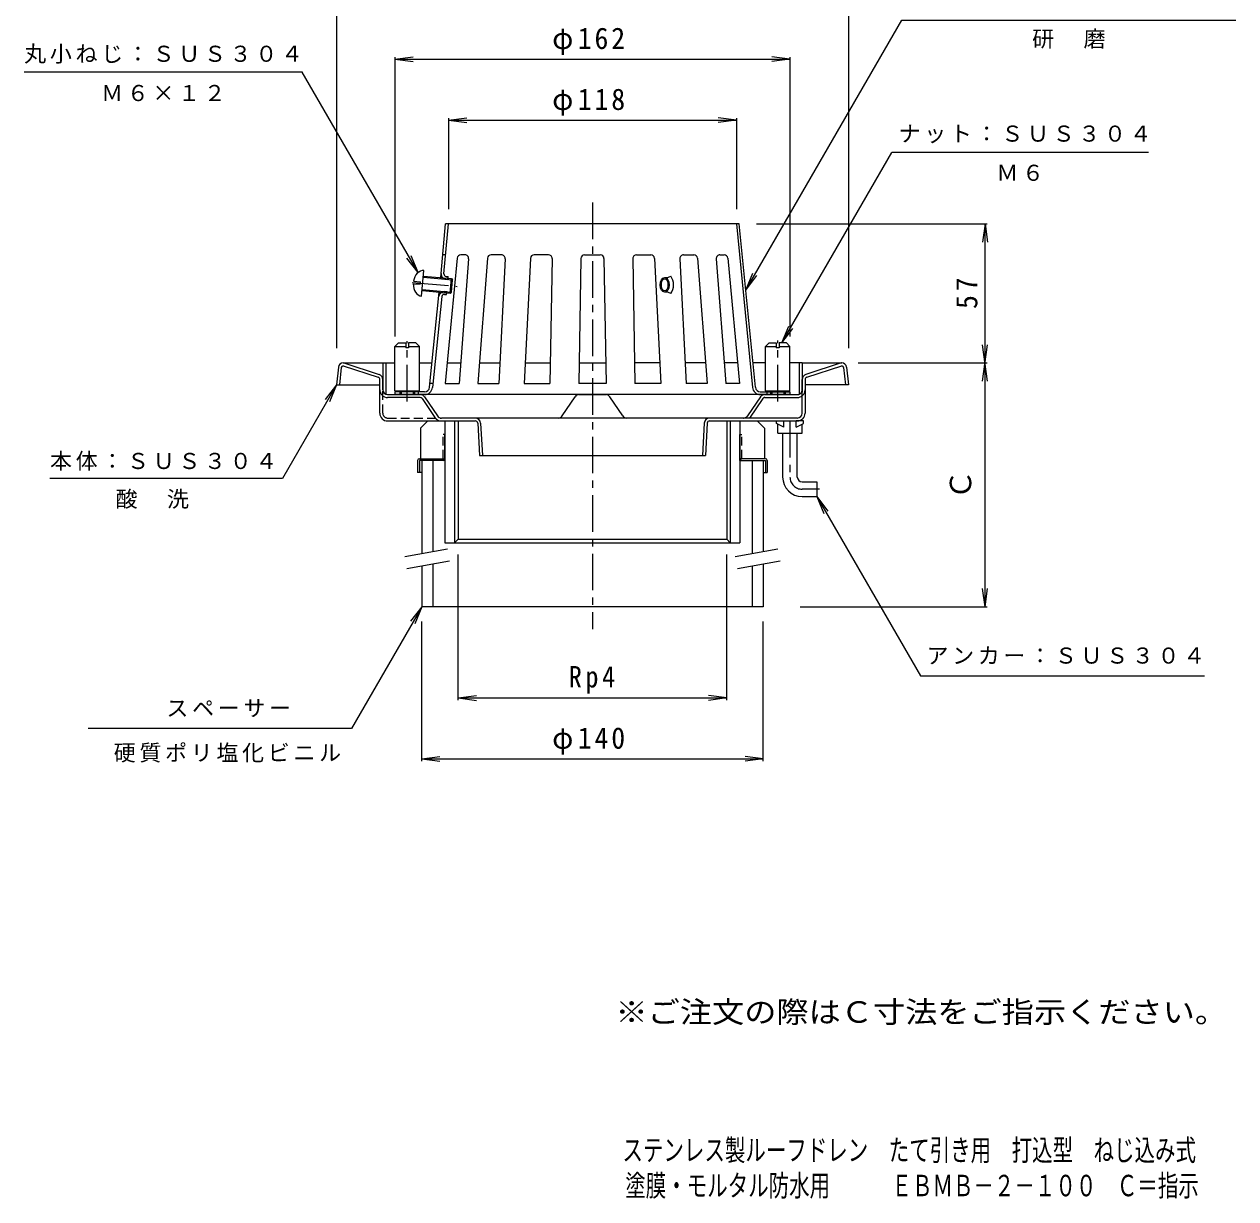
# Model space of a CAD drawing. Units: millimetres, scale not verified, with parts at other scales. Extents: x -281 to 216, y -347 to 378.
# Drawn here: x -281.3 to 215.6, y -346.6 to 135.1 of the extents above; entities that cross this region are included whole.
import ezdxf
from ezdxf.enums import TextEntityAlignment as Align

# ---------------------------------------------------------------- set-up
doc = ezdxf.new("R2010")
doc.units = ezdxf.units.MM
doc.header["$LTSCALE"] = 3
for name, pattern in [('CHAIN1', [8, 5, -1, 1, -1]), ('DASHED1', [1.8, 1.2, -0.6]), ('DOUBLE_CHAIN1', [8.8, 5, -1, 0.6, -0.6, 0.6, -1])]:
    doc.linetypes.add(name, pattern=pattern)
for name, color, linetype, lineweight in [('0-0_通り芯', 3, 'Continuous', 9), ('0-1_躯体', 2, 'Continuous', 9), ('0-2_仕上', 6, 'Continuous', 9), ('0-3_建具', 4, 'Continuous', 9), ('0-4_その他', 7, 'Continuous', 9), ('0-5_寸法', 7, 'Continuous', 9), ('0-B', 4, 'Continuous', 9)]:
    doc.layers.add(name, color=color, linetype=linetype, lineweight=lineweight)
doc.layers.add('F-4_F-4ﾚｲﾔ', color=6, linetype='Continuous')
doc.layers.add('F-5_F-5ﾚｲﾔ', color=2, linetype='Continuous')
doc.styles.add('ＭＳ ゴシック', font='')
doc.styles.get('ＭＳ ゴシック').set_extended_font_data('MS Gothic')

msp = doc.modelspace()

# ---------------------------------------------------------------- linework, layer by layer
at = {"layer": '0-0_通り芯', "linetype": 'CHAIN1'}
msp.add_line((-48.258, 61.924), (-48.258, -113.061), dxfattribs=at)
at = {"layer": '0-0_通り芯', "color": 2, "linetype": 'CHAIN1'}
for p, q in [((-124.258, -19.663), (-124.258, 5.072)), ((27.742, -19.663), (27.742, 5.32)), ((32.742, -27.624), (32.742, -50.624)), ((44.914, -55.624), (37.742, -55.624))]:
    msp.add_line(p, q, dxfattribs=at)
at = {"layer": '0-0_通り芯', "color": 7}
for p, q in [((-129.258, 2.962), (-127.844, 4.376)), ((-129.258, -15.27), (-129.258, 2.962)), ((-129.258, 2.962), (-124.858, 2.962)), ((-127.844, 4.376), (-124.858, 4.376)), ((-124.858, 4.376), (-124.858, 2.376)), ((-120.672, 4.376), (-123.658, 4.376)), ((-123.658, 2.962), (-119.258, 2.962)), ((-119.258, 2.962), (-120.672, 4.376)), ((-119.258, -15.27), (-119.258, 2.962)), ((22.742, 2.962), (24.156, 4.376)), ((22.742, -15.27), (22.742, 2.962)), ((22.742, 2.962), (27.142, 2.962)), ((24.156, 4.376), (27.142, 4.376)), ((27.142, 4.376), (27.142, 2.376)), ((31.328, 4.376), (28.342, 4.376)), ((28.342, 2.962), (32.742, 2.962)), ((32.742, 2.962), (31.328, 4.376)), ((32.742, -15.27), (32.742, 2.962)), ((-128.904, -15.624), (-129.258, -15.27)), ((-129.258, -15.27), (-119.258, -15.27)), ((-119.612, -15.624), (-128.904, -15.624)), ((-119.612, -15.624), (-119.258, -15.27)), ((23.095, -15.624), (22.742, -15.27)), ((22.742, -15.27), (32.742, -15.27)), ((32.388, -15.624), (23.095, -15.624)), ((32.388, -15.624), (32.742, -15.27))]:
    msp.add_line(p, q, dxfattribs=at)
at = {"layer": '0-0_通り芯'}
for p, q in [((-150.468, -3.824), (-134.258, -3.824)), ((-150.289, -3.824), (-135.778, -8.538)), ((37.742, -3.824), (53.952, -3.824)), ((53.773, -3.824), (39.262, -8.538)), ((-152.456, -5.603), (-153.258, -12.824)), ((-151.263, -5.735), (-152.051, -12.824)), ((-150.479, -5.024), (-136.149, -9.68)), ((39.633, -9.68), (53.963, -5.024)), ((54.747, -5.735), (55.534, -12.824)), ((55.94, -5.603), (56.742, -12.824)), ((-153.258, -12.824), (-135.458, -12.824)), ((-135.458, -24.424), (-135.458, -10.631)), ((-134.258, -14.824), (-134.258, -10.631)), ((37.742, -24.424), (37.742, -10.631)), ((38.942, -10.631), (38.942, -24.424)), ((56.742, -12.824), (38.942, -12.824)), ((-132.258, -16.824), (-118.819, -16.824)), ((-118.925, -18.024), (-132.258, -18.024)), ((-118.097, -18.463), (-112.847, -26.218)), ((-117.163, -17.702), (-111.853, -25.545)), ((-60.663, -25.545), (-55.353, -17.702)), ((-53.697, -16.824), (-42.819, -16.824)), ((-35.853, -25.545), (-41.163, -17.702)), ((-132.258, -27.624), (-96.316, -27.624)), ((35.742, -26.424), (-110.197, -26.424)), ((-95.318, -28.557), (-94.578, -41.824)), ((-94.121, -28.477), (-93.376, -41.824)), ((-2.395, -28.477), (-3.14, -41.824)), ((-1.198, -28.557), (-1.938, -41.824)), ((-0.2, -27.624), (35.742, -27.624)), ((-94.578, -41.824), (-1.938, -41.824))]:
    msp.add_line(p, q, dxfattribs=at)
at = {"layer": '0-0_通り芯', "linetype": 'DASHED1'}
for p, q in [((-134.258, -24.424), (-134.258, -14.824)), ((-132.258, -26.424), (-110.197, -26.424))]:
    msp.add_line(p, q, dxfattribs=at)
at = {"layer": '0-0_通り芯', "color": 2}
for p, q in [((-127.258, -15.624), (-127.258, -16.824)), ((-121.258, -16.824), (-127.258, -16.824)), ((-126.758, -15.624), (-126.758, -16.824)), ((-121.758, -15.624), (-121.758, -16.824)), ((-121.258, -15.624), (-121.258, -16.824)), ((24.742, -15.624), (24.742, -16.824)), ((25.242, -15.624), (25.242, -16.824)), ((30.242, -15.624), (30.242, -16.824)), ((30.742, -15.624), (30.742, -16.824)), ((27.242, -28.624), (27.242, -27.624)), ((30.217, -30.228), (27.242, -28.624)), ((27.742, -32.624), (27.742, -28.893)), ((30.217, -30.228), (30.217, -27.624)), ((38.242, -27.624), (35.267, -27.624)), ((35.267, -30.228), (35.267, -27.624)), ((35.267, -30.228), (38.242, -28.624)), ((37.742, -32.624), (37.742, -28.893)), ((38.242, -28.624), (38.242, -27.624)), ((27.742, -32.624), (37.742, -32.624))]:
    msp.add_line(p, q, dxfattribs=at)
at = {"layer": '0-0_通り芯', "linetype": 'DOUBLE_CHAIN1'}
for p, q in [((20.647, -17.702), (15.337, -25.545)), ((21.581, -18.463), (16.191, -26.424)), ((22.303, -16.824), (35.742, -16.824)), ((22.409, -18.024), (35.742, -18.024))]:
    msp.add_line(p, q, dxfattribs=at)
at = {"layer": '0-0_通り芯', "color": 4}
for p, q in [((29.742, -32.624), (29.742, -50.624)), ((35.742, -50.624), (35.742, -32.624)), ((37.742, -52.624), (43.742, -52.624)), ((43.742, -52.624), (43.742, -58.624)), ((37.742, -58.624), (43.742, -58.624))]:
    msp.add_line(p, q, dxfattribs=at)
at = {"layer": '0-0_通り芯', "color": 7}
for points in [[(-123.658, 4.376), (-123.658, 2.376), (-124.858, 2.376)], [(28.342, 4.376), (28.342, 2.376), (27.142, 2.376)]]:
    msp.add_lwpolyline(points, dxfattribs=at)
at = {"layer": '0-0_通り芯'}
for centre, radius, start, end in [((-150.468, -5.824), 2, 90, 173.66008), ((53.952, -5.824), 2, 6.33992, 90), ((-150.468, -5.824), 0.8, 90.77011, 173.66008), ((-136.458, -10.631), 1, 0, 71.99969), ((-136.458, -10.631), 2.2, 0, 71.99969), ((39.942, -10.631), 2.2, 107.99934, 180), ((39.942, -10.631), 1, 107.99934, 180), ((53.952, -5.824), 0.8, 6.33992, 89.22049), ((-132.258, -14.824), 3.2, 180, 270), ((-132.258, -14.824), 2, 180, 270), ((-118.925, -19.024), 1, 34.09937, 90), ((-118.819, -18.824), 2, 34.10103, 90), ((-53.697, -18.824), 2, 90, 145.89876), ((-42.819, -18.824), 2, 34.10124, 90), ((-132.258, -24.424), 3.2, 180, 270), ((35.742, -24.424), 3.2, 270, 0), ((35.742, -24.424), 2, 270, 0), ((-110.197, -24.424), 3.2, 214.10107, 270), ((-110.197, -24.424), 2, 214.10103, 270), ((-96.316, -28.624), 2.2, 3.82048, 90), ((-96.316, -28.624), 1, 3.82048, 90), ((-62.319, -24.424), 2, 270, 325.89876), ((-34.197, -24.424), 2, 214.10124, 270), ((-0.2, -28.624), 2.2, 90, 176.17952), ((-0.2, -28.624), 1, 90, 176.17952)]:
    msp.add_arc(centre, radius, start, end, dxfattribs=at)
at = {"layer": '0-0_通り芯', "linetype": 'DOUBLE_CHAIN1'}
for centre, radius, start, end in [((35.742, -14.824), 3.2, 270, 0), ((35.742, -14.824), 2, 270, 0), ((22.303, -18.824), 2, 90, 145.89897), ((22.409, -19.024), 1, 90, 145.90063), ((13.681, -24.424), 2, 270, 325.89897)]:
    msp.add_arc(centre, radius, start, end, dxfattribs=at)
at = {"layer": '0-0_通り芯', "linetype": 'DASHED1'}
msp.add_arc((-132.258, -24.424), 2, 180, 270, dxfattribs=at)
at = {"layer": '0-0_通り芯', "color": 4}
for radius in [8, 2]:
    msp.add_arc((37.742, -50.624), radius, 180, 270, dxfattribs=at)
at = {"layer": '0-0_通り芯', "color": 2, "linetype": 'CHAIN1'}
msp.add_arc((37.742, -50.624), 5, 180, 270, dxfattribs=at)
at = {"layer": '0-1_躯体'}
for p, q in [((-134.258, -3.824), (-129.258, -3.824)), ((-134.258, -3.824), (-134.258, -14.824)), ((-133.058, -3.841), (-133.058, -16.657)), ((-119.258, -3.824), (-114.062, -3.824)), ((-107.805, -3.824), (-102.331, -3.824)), ((-94.617, -3.824), (-86.23, -3.824)), ((-75.838, -3.824), (-65.55, -3.823)), ((-53.732, -3.823), (-42.784, -3.823)), ((-20.678, -3.824), (-30.966, -3.823)), ((-1.899, -3.824), (-10.286, -3.824)), ((11.289, -3.824), (5.815, -3.824)), ((22.742, -3.824), (17.586, -3.824)), ((37.742, -3.824), (32.742, -3.824)), ((36.542, -3.841), (36.542, -16.657)), ((37.742, -3.824), (37.742, -15.824))]:
    msp.add_line(p, q, dxfattribs=at)
at = {"layer": '0-2_仕上'}
for p, q in [((-110.35, 32.856), (-108.463, 53.176)), ((-109.155, 32.745), (-107.258, 53.176)), ((11.947, 53.176), (-108.463, 53.176)), ((10.742, 53.176), (17.379, -13.92)), ((18.573, -13.809), (11.947, 53.176)), ((-108.437, 40.476), (-109.642, 40.476)), ((-100.533, 40.476), (-102.247, 40.476)), ((-85.577, 40.476), (-89.811, 40.476)), ((-66.302, 40.476), (-72.181, 40.476)), ((-51.483, 40.476), (-45.033, 40.476)), ((-30.214, 40.476), (-24.335, 40.476)), ((-10.939, 40.476), (-6.705, 40.476)), ((4.017, 40.476), (5.731, 40.476)), ((-103.741, 39.118), (-108.609, -12.324)), ((-99.037, 38.861), (-102.986, -12.324)), ((-91.306, 39.092), (-95.273, -12.324)), ((-84.079, 38.901), (-86.658, -12.324)), ((-73.679, 39.052), (-76.266, -12.324)), ((-64.802, 38.95), (-65.699, -12.324)), ((-52.983, 39.003), (-53.881, -12.324)), ((-43.533, 39.003), (-42.635, -12.324)), ((-31.714, 38.95), (-30.818, -12.324)), ((-22.837, 39.052), (-20.25, -12.324)), ((-12.437, 38.901), (-9.858, -12.324)), ((-5.21, 39.092), (-1.243, -12.324)), ((2.521, 38.861), (6.47, -12.324)), ((-118.313, 23.579), (-117.377, 34.037)), ((-117.622, 31.298), (-105.67, 30.228)), ((-110.507, 31.163), (-110.35, 32.856)), ((-109.707, 31.089), (-107.52, 30.886)), ((-108.363, 30.462), (-107.566, 30.388)), ((-108.252, 31.657), (-107.455, 31.583)), ((-107.566, 30.388), (-107.455, 31.583)), ((-106.658, 24.795), (-106.123, 30.771)), ((-106.116, 25.248), (-105.67, 30.228)), ((-121.756, 28.657), (-118.885, 28.4)), ((-121.667, 29.653), (-118.796, 29.396)), ((-118.885, 28.4), (-118.796, 29.396)), ((-118.112, 25.82), (-106.658, 24.795)), ((-118.068, 26.318), (-106.116, 25.248)), ((-115.09, -13.809), (-111.077, 25.19)), ((-110.262, 25.115), (-108.075, 24.912)), ((-108.825, 25.484), (-108.029, 25.41)), ((-108.14, 24.215), (-108.028, 25.419)), ((-106.658, 24.795), (-106.116, 25.248)), ((-110.024, 23.386), (-113.895, -13.92)), ((-108.936, 24.289), (-108.14, 24.215)), ((-113.729, -12.324), (-114.937, -12.324)), ((-108.609, -12.324), (-102.986, -12.324)), ((-95.273, -12.324), (-86.658, -12.324)), ((-76.266, -12.324), (-65.699, -12.324)), ((-42.635, -12.324), (-53.881, -12.324)), ((-20.25, -12.324), (-30.818, -12.324)), ((-1.243, -12.324), (-9.858, -12.324)), ((-117.081, -15.624), (-129.258, -15.624)), ((-129.258, -15.624), (-129.258, -16.824)), ((32.742, -16.824), (-129.258, -16.824)), ((-119.758, -15.624), (-119.758, -16.824)), ((20.565, -15.624), (32.742, -15.624)), ((23.242, -15.624), (23.242, -16.824)), ((32.742, -15.624), (32.742, -16.824))]:
    msp.add_line(p, q, dxfattribs=at)
at = {"layer": '0-2_仕上', "linetype": 'CHAIN1'}
msp.add_line((-122.264, 29.204), (-103.68, 27.54), dxfattribs=at)
at = {"layer": '0-2_仕上'}
for points in [[(7.225, 39.118), (12.093, -12.324), (6.47, -12.324)], [(-117.577, 31.796), (-106.123, 30.771), (-105.67, 30.228)]]:
    msp.add_lwpolyline(points, dxfattribs=at)
for centre, radius, start, end in [((-102.247, 38.976), 1.5, 90, 174.59433), ((-100.533, 38.976), 1.5, 355.58849, 90), ((-89.811, 38.976), 1.5, 90, 175.58849), ((-85.577, 38.976), 1.5, 357.11684, 90), ((-72.181, 38.976), 1.5, 90, 177.11684), ((-66.302, 38.976), 1.5, 358.99741, 90), ((-51.483, 38.976), 1.5, 90, 178.99875), ((-45.033, 38.976), 1.5, 1.00125, 90), ((-30.214, 38.976), 1.5, 90, 181.00259), ((-24.335, 38.976), 1.5, 2.88316, 90), ((-10.939, 38.976), 1.5, 90, 182.88316), ((-6.705, 38.976), 1.5, 4.41151, 90), ((4.017, 38.976), 1.5, 90, 184.41151), ((5.731, 38.976), 1.5, 5.40567, 90), ((-108.159, 32.653), 2.2, 174.69502, 264.69502), ((-108.159, 32.653), 1, 174.69502, 264.69502), ((-18.187, 34.867), 3.731, 262.95424, 302.66263), ((-109.029, 23.293), 2.2, 84.69502, 174.69502), ((-18.187, 21.486), 3.731, 57.33737, 97.04576), ((-109.029, 23.293), 1, 84.69502, 174.69502), ((-117.081, -13.624), 2, 270, 354.69502), ((-117.081, -13.624), 3.2, 270, 354.69502), ((20.565, -13.624), 3.2, 185.30498, 270), ((20.565, -13.624), 2, 185.30498, 270)]:
    msp.add_arc(centre, radius, start, end, dxfattribs=at)
for centre, major_axis, ratio, start_param, end_param in [((-117.845, 28.808), (0.468, 5.229), 0.7428, 6.2831853, 7.7585936), ((-18.645, 28.176), (0, -4.845), 0.7493, 0.7486654, 2.3929272), ((-117.845, 28.808), (0.468, 5.229), 0.7428, 1.6661844, 3.1415927)]:
    msp.add_ellipse(centre, major_axis=major_axis, ratio=ratio, start_param=start_param, end_param=end_param, dxfattribs=at)
for major_axis, ratio in [((0, -2.988), 0.6223), ((0, -2.49), 0.5469)]:
    msp.add_ellipse((-18.645, 28.176), major_axis=major_axis, ratio=ratio, dxfattribs=at)
at = {"layer": '0-3_建具'}
for p, q in [((-118.258, -43.824), (-118.258, -82.08)), ((-113.758, -43.824), (-113.758, -81.286)), ((17.242, -43.824), (17.242, -82.08)), ((21.742, -43.824), (21.742, -81.286)), ((-118.258, -87.157), (-118.258, -103.824)), ((-113.758, -86.364), (-113.758, -103.824)), ((17.242, -87.157), (17.242, -103.824)), ((21.742, -86.364), (21.742, -103.824)), ((21.742, -103.824), (-118.258, -103.824))]:
    msp.add_line(p, q, dxfattribs=at)
at = {"layer": '0-3_建具', "color": 7}
for p, q in [((-107.694, -80.217), (-125.191, -83.302)), ((27.806, -80.217), (10.309, -83.302)), ((-106.826, -85.141), (-124.322, -88.226)), ((28.675, -85.141), (11.178, -88.226))]:
    msp.add_line(p, q, dxfattribs=at)
at = {"layer": '0-4_その他'}
for p, q in [((-153.258, 146.604), (-153.258, 2.176)), ((56.742, 146.604), (56.742, 2.176)), ((-129.258, 120.704), (-121.822, 121.683)), ((-129.258, 121.604), (-129.258, 7.069)), ((-129.258, 120.704), (32.742, 120.704)), ((-129.258, 120.704), (-121.822, 119.725)), ((32.742, 120.704), (25.306, 121.683)), ((32.742, 120.704), (25.306, 119.725)), ((32.742, 121.604), (32.742, 7.069)), ((-107.258, 95.704), (-99.822, 96.683)), ((-107.258, 96.604), (-107.258, 59.192)), ((-107.258, 95.704), (10.742, 95.704)), ((-107.258, 95.704), (-99.822, 94.725)), ((10.742, 95.704), (3.306, 96.683)), ((10.742, 95.704), (3.306, 94.725)), ((10.742, 96.604), (10.742, 59.192)), ((19.062, 53.176), (113.629, 53.176)), ((112.729, 53.176), (111.75, 45.74)), ((112.729, -103.824), (112.729, 53.176)), ((112.729, 53.176), (113.708, 45.74)), ((111.75, -11.26), (113.708, 3.612)), ((113.708, -11.26), (111.75, 3.612)), ((60.734, -3.824), (113.629, -3.824)), ((-103.294, -142.12), (-103.294, -82.323)), ((6.778, -142.12), (6.778, -82.323)), ((112.729, -103.824), (111.75, -96.388)), ((112.729, -103.824), (113.708, -96.388)), ((36.868, -103.824), (113.629, -103.824)), ((-118.258, -167.12), (-118.258, -109.824)), ((21.742, -167.12), (21.742, -109.824)), ((-103.294, -141.22), (-95.858, -140.241)), ((-103.294, -141.22), (-95.858, -142.199)), ((-103.294, -141.22), (6.778, -141.22)), ((6.778, -141.22), (-0.658, -140.241)), ((6.778, -141.22), (-0.658, -142.199)), ((-118.258, -166.22), (-110.822, -165.241)), ((-118.258, -166.22), (21.742, -166.22)), ((-118.258, -166.22), (-110.822, -167.199)), ((21.742, -166.22), (14.306, -165.241)), ((21.742, -166.22), (14.306, -167.199))]:
    msp.add_line(p, q, dxfattribs=at)
at = {"layer": '0-5_寸法'}
for p, q in [((-167.205, 115.463), (-281.296, 115.463)), ((-119.802, 33.2), (-167.296, 115.463)), ((29.364, 4.376), (74.449, 82.466)), ((179.779, 82.466), (74.449, 82.466)), ((-119.802, 33.2), (-122.672, 40.129)), ((-119.802, 33.2), (-124.367, 39.15)), ((14.633, 26.028), (17.503, 32.957)), ((14.633, 26.028), (19.198, 31.978)), ((29.364, 4.376), (32.234, 11.305)), ((29.364, 4.376), (33.93, 10.326)), ((-153.258, -12.824), (-175.446, -51.254)), ((-153.258, -12.824), (-157.824, -18.774)), ((-153.258, -12.824), (-156.128, -19.753)), ((-175.446, -51.254), (-270.728, -51.254)), ((43.742, -58.624), (46.612, -65.553)), ((43.742, -58.624), (48.308, -64.574)), ((43.742, -58.624), (86.21, -132.18)), ((-118.258, -103.824), (-147.099, -153.777)), ((-118.258, -103.824), (-122.824, -109.774)), ((-118.258, -103.824), (-121.128, -110.753)), ((86.21, -132.18), (202.708, -132.18)), ((-147.099, -153.777), (-255.135, -153.777))]:
    msp.add_line(p, q, dxfattribs=at)
msp.add_lwpolyline([(14.633, 26.028), (78.57, 136.771), (215.563, 136.771)], dxfattribs=at)
at = {"layer": '0-B', "color": 6}
for p, q in [((-108.758, -27.624), (-108.758, -77.624)), ((-104.773, -27.624), (-104.773, -77.624)), ((-103.294, -27.624), (-103.294, -76.145)), ((6.778, -27.624), (6.778, -76.145)), ((8.257, -27.624), (8.257, -77.624)), ((12.242, -27.624), (12.242, -77.624)), ((-108.758, -77.624), (12.242, -77.624)), ((-104.773, -77.624), (-103.294, -76.145)), ((-103.294, -76.145), (6.778, -76.145)), ((8.257, -77.624), (6.778, -76.145))]:
    msp.add_line(p, q, dxfattribs=at)
at = {"layer": '0-B', "linetype": 'DASHED1'}
for p, q in [((-108.758, -33.124), (-109.458, -33.124)), ((-109.458, -43.124), (-109.458, -33.124)), ((12.242, -33.124), (12.942, -33.124)), ((12.942, -43.124), (12.942, -33.124))]:
    msp.add_line(p, q, dxfattribs=at)
at = {"layer": '0-B'}
for p, q in [((-108.758, -43.824), (-108.758, -33.124)), ((12.242, -43.824), (12.242, -33.124)), ((-119.958, -43.824), (-119.958, -48.824)), ((-119.258, -43.124), (-108.758, -43.124)), ((-108.758, -43.824), (-119.258, -43.824)), ((-119.258, -43.824), (-119.258, -48.824)), ((22.742, -43.124), (12.242, -43.124)), ((12.242, -43.824), (22.742, -43.824)), ((22.742, -43.824), (22.742, -48.824)), ((23.442, -43.824), (23.442, -48.824)), ((-118.258, -48.824), (-119.958, -48.824)), ((21.742, -48.824), (23.442, -48.824))]:
    msp.add_line(p, q, dxfattribs=at)
for points in [[(-115.758, -27.624), (-118.758, -30.624), (-118.758, -43.124)], [(19.242, -27.624), (22.242, -30.624), (22.242, -43.124)]]:
    msp.add_lwpolyline(points, dxfattribs=at)
for centre, start, end in [((-119.258, -43.824), 90, 180), ((-109.458, -43.124), 270, 0), ((12.942, -43.124), 180, 270), ((22.742, -43.824), 0, 90)]:
    msp.add_arc(centre, 0.7, start, end, dxfattribs=at)

# ---------------------------------------------------------------- texts
at = {"layer": '0-4_その他', "color": 2, "style": 'ＭＳ ゴシック'}
msp.add_text('Ｃ', height=8.798, rotation=90, dxfattribs=at).set_placement((109.729, -59.824), align=Align.BOTTOM_LEFT)
at = {"layer": '0-4_その他', "color": 2, "char_height": 8.798, "attachment_point": 7, "style": 'ＭＳ ゴシック'}
for s, insert in [('\\T1.21;\\W0.95;φ162', (-64.758, 122.504)), ('\\T1.21;\\W0.95;φ118', (-64.758, 97.504)), ('\\T1.27;\\W0.9;Rp4', (-58.008, -139.42)), ('\\T1.21;\\W0.95;φ140', (-64.758, -164.42))]:
    msp.add_mtext(s, dxfattribs=dict(at, insert=insert))
at = {"layer": '0-4_その他', "color": 2, "insert": (109.729, 18.301), "char_height": 8.798, "attachment_point": 7, "rotation": 90, "style": 'ＭＳ ゴシック'}
msp.add_mtext('\\T1.27;\\W0.95;57', dxfattribs=at)
at = {"layer": '0-5_寸法', "char_height": 6.598, "attachment_point": 7, "style": 'ＭＳ ゴシック'}
for s, insert in [('\\T1.17;研\u3000磨', (132.067, 125.038)), ('\\T1.17;丸小ねじ：ＳＵＳ３０４', (-281.296, 118.905)), ('\\T1.17;Ｍ６×１２', (-249.751, 103.438)), ('\\T1.17;ナット：ＳＵＳ３０４', (77.29, 86.226)), ('\\T1.17;Ｍ６', (117.364, 70.733)), ('\\T1.17;本体：ＳＵＳ３０４', (-270.728, -48.051)), ('\\T1.17;酸\u3000洗', (-243.816, -63.642)), ('\\T1.17;アンカー：ＳＵＳ３０４', (88.708, -127.465)), ('\\T1.17;スペーサー', (-222.996, -149.106)), ('\\T1.17;硬質ポリ塩化ビニル', (-244.596, -167.719))]:
    msp.add_mtext(s, dxfattribs=dict(at, insert=insert))
at = {"layer": 'F-4_F-4ﾚｲﾔ', "style": 'ＭＳ ゴシック', "width": 0.7}
for s, p in [('ステンレス製ルーフドレン\u3000たて引き用\u3000打込型\u3000ねじ込み式', (-35.971, -333.642)), ('塗膜・モルタル防水用\u3000\u3000\u3000ＥＢＭＢ－２－１００\u3000Ｃ＝指示', (-34.807, -348.192))]:
    msp.add_text(s, height=8.798, dxfattribs=at).set_placement(p, align=Align.BOTTOM_LEFT)
at = {"layer": 'F-5_F-5ﾚｲﾔ', "style": 'ＭＳ ゴシック', "width": 1.1}
msp.add_text('※ご注文の際はＣ寸法をご指示ください。', height=8.798, dxfattribs=at).set_placement((-38.82, -277.02), align=Align.BOTTOM_LEFT)

doc.saveas('drawing.dxf')
